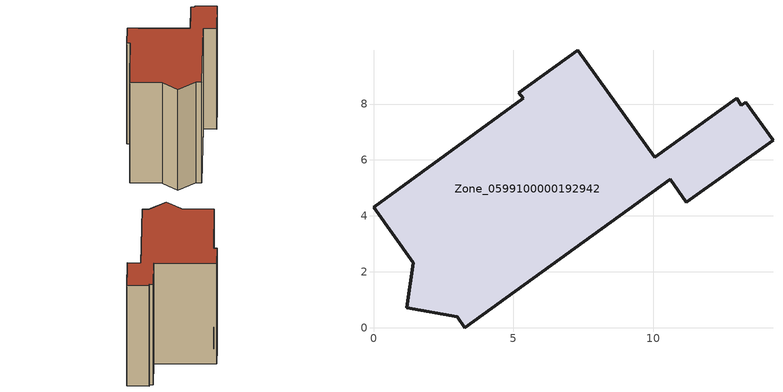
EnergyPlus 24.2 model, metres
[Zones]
Zone_0599100000192942
 floor ground (C_G): 13.31,8.07 14.29,6.71 11.19,4.49 10.61,5.3 3.26,0 3,0.39 1.19,0.71 1.43,2.32 0,4.31 5.35,8.2 5.2,8.41 7.31,9.92 10.06,6.09 12.99,8.21 13.15,7.96 z0
 wall outside (C_F): 1.19,0.71 3,0.39 3.26,0 10.61,5.3 11.19,4.49 14.29,6.71 13.31,8.07 13.15,7.96 12.99,8.21 10.06,6.09 7.31,9.92 5.2,8.41 5.35,8.2 0,4.31 1.43,2.32 1.19,0.71 z0:8.37
 roof outside (C_R): 14.29,6.71 13.31,8.07 13.15,7.96 12.99,8.21 10.06,6.09 7.31,9.92 5.2,8.41 5.35,8.2 0,4.31 1.43,2.32 1.19,0.71 3,0.39 3.26,0 10.61,5.3 11.19,4.49 z8.37
[BUILDING]
Pand.0599100000192942: North Axis=0; Terrain=City; Loads Convergence Tolerance Value=0.04; Temperature Convergence Tolerance Value=0.4; Solar Distribution=FullExterior; Maximum Number of Warmup Days=25; Minimum Number of Warmup Days=1
[Site:Location]
Rotterdam.The.Hague.AP_ZH_NLD Design_Conditions: Latitude=51.96; Longitude=4.45; Time Zone=1; Elevation=-4.5
[SITE:GROUNDTEMPERATURE:BUILDINGSURFACE]
18, 18, 18, 18, 18, 18, 18, 18, 18, 18, 18, 18
[MATERIAL] Thermal Absorptance=0.9; Solar Absorptance=0.7; Visible Absorptance=0.7
Name | Roughness | Thickness | Conductivity | Density | Specific Heat
G.TI.1975-1991 | MediumSmooth | 0.15 | 0.288461 | 540 | 1210
F.TI.1975-1991 | Rough | 0.3 | 0.230769 | 1920 | 840
R.TI.1975-1991 | MediumRough | 0.2 | 0.153846 | 1500 | 1000
[CONSTRUCTION]
C_G: G.TI.1975-1991
C_F: F.TI.1975-1991
C_R: R.TI.1975-1991
[ZONE]
Zone_0599100000192942: Type=1; Multiplier=1; Ceiling Height=Autocalculate; Volume=Autocalculate; Floor Area=autocalculate; Part of Total Floor Area=Yes
[ZONEINFILTRATION:DESIGNFLOWRATE]
Infil_Zone_0599100000192942: Zone or ZoneList or Space or SpaceList=Zone_0599100000192942; Schedule=AlwaysOn; Design Flow Rate Calculation Method=Flow/Area; Flow Rate per Floor Area=0.003; Constant Term Coefficient=1; Temperature Term Coefficient=0; Velocity Term Coefficient=0; Velocity Squared Term Coefficient=0
[HVACTEMPLATE:ZONE:IDEALLOADSAIRSYSTEM]
Zone_0599100000192942: Maximum Heating Supply Air Temperature=50; Minimum Cooling Supply Air Temperature=13; Maximum Heating Supply Air Humidity Ratio=0.0156; Minimum Cooling Supply Air Humidity Ratio=0.0077; Heating Limit=NoLimit; Cooling Limit=NoLimit; Dehumidification Control Type=ConstantSensibleHeatRatio; Cooling Sensible Heat Ratio=0.7; Dehumidification Setpoint=60; Humidification Control Type=None; Humidification Setpoint=30; Outdoor Air Method=None; Outdoor Air Flow Rate per Person=0.00944; Outdoor Air Flow Rate per Zone Floor Area=0; Outdoor Air Flow Rate per Zone=0; Demand Controlled Ventilation Type=None; Outdoor Air Economizer Type=NoEconomizer; Heat Recovery Type=None; Sensible Heat Recovery Effectiveness=0.7; Latent Heat Recovery Effectiveness=0.65
[ZONECONTROL:THERMOSTAT]
ThermostatControl_Zone_0599100000192942: Zone or ZoneList=Zone_0599100000192942; Control Type Schedule=DualSetpointControlType; Control 1=Thermostat_Zone_0599100000192942; Temperature Difference Between Cutout And Setpoint=0
[THERMOSTATSETPOINT:DUALSETPOINT]
Thermostat_Zone_0599100000192942: Heating Setpoint Temperature Schedule=HeatingSetpoint_Zone_0599100000192942; Cooling Setpoint Temperature Schedule=CoolingSetpoint_Zone_0599100000192942
[SCHEDULE:COMPACT]
HeatingSetpoint_Zone_0599100000192942: Through: 12/31, For: AllDays, Until: 24:00, 21
CoolingSetpoint_Zone_0599100000192942: Through: 12/31, For: AllDays, Until: 24:00, 24
DualSetpointControlType: Through: 12/31, For: AllDays, Until: 24:00, 4
AlwaysOn: Through: 12/31, For: AllDays, Until: 24:00, 1
